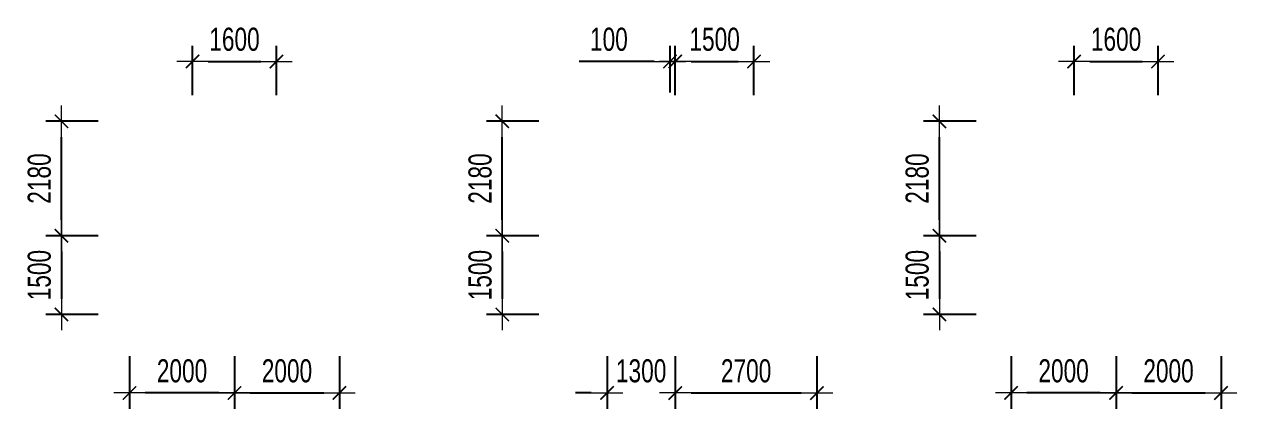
# Model space of a CAD drawing. Header units: millimetres. Extents: x -259680 to 389590, y -106473 to 139263.
# Drawn here: x 5194 to 28300, y 2104 to 9429 of the extents above; entities that cross this region are included whole.
import ezdxf

# ---------------------------------------------------------------- set-up
doc = ezdxf.new("R2010")
doc.units = ezdxf.units.MM
doc.layers.get('Defpoints').update_dxf_attribs({"color": 151, "lineweight": 9})
doc.layers.add('NDC_S_DIM', color=1, linetype='Continuous', lineweight=15)
doc.styles.add('NDC_DIM', font='', dxfattribs={"width": 0.75})
doc.styles.get('NDC_DIM').set_extended_font_data('Dotum')
doc.dimstyles.new('NDC_dim_200', dxfattribs={"dimscale": 200, "dimtxt": 2.2, "dimasz": 1.5, "dimexe": 1.5, "dimexo": 2.5, "dimgap": 1, "dimtad": 1, "dimdec": 0, "dimzin": 0, "dimdsep": 46, "dimtxsty": 'NDC_DIM', "dimblk": 'DIMMARK', "dimcen": 0.09, "dimdle": 1.2, "dimclrd": 1, "dimclre": 1, "dimclrt": 3, "dimadec": 0, "dimazin": 0, "dimtfac": 1, "dimtdec": 0, "dimtix": 1, "dimtofl": 0, "dimtmove": 0, "dimatfit": 3, "dimfxl": 6, "dimfxlon": 1, "dimtolj": 1, "dimtzin": 0, "dimarcsym": 0})

# ---------------------------------------------------------------- blocks, each defined once
blk = doc.blocks.new('DIMMARK')
at = {"layer": 'NDC_S_DIM', "color": 1}
blk.add_line((-1.5, 0), (1, 0), dxfattribs=at)
at = {"layer": 'NDC_S_DIM', "color": 2, "const_width": 0.1}
blk.add_lwpolyline([(-0.424, -0.424), (0.424, 0.424)], dxfattribs=at)
blk = doc.blocks.new('*D873')
at = {"layer": 'Defpoints', "color": 0, "ltscale": 100, "transparency": 16777216}
for p in [(9200, 3604), (11200, 3604), (11200, 2404)]:
    blk.add_point(p, dxfattribs=at)
at = {"layer": 'NDC_S_DIM', "color": 1, "lineweight": -2, "ltscale": 100, "transparency": 16777216}
for p, q in [((9200, 3104), (9200, 2104)), ((11200, 3104), (11200, 2104)), ((9500, 2404), (10900, 2404))]:
    blk.add_line(p, q, dxfattribs=at)
at = {"layer": 'NDC_S_DIM', "color": 1, "lineweight": -2, "ltscale": 100, "transparency": 16777216, "xscale": 300, "yscale": 300, "zscale": 300, "rotation": 180}
blk.add_blockref('DIMMARK', (9200, 2404), dxfattribs=at)
at = {"layer": 'NDC_S_DIM', "color": 1, "lineweight": -2, "ltscale": 100, "transparency": 16777216, "xscale": 300, "yscale": 300, "zscale": 300}
blk.add_blockref('DIMMARK', (11200, 2404), dxfattribs=at)
at = {"layer": 'NDC_S_DIM', "color": 3, "ltscale": 100, "transparency": 16777216, "insert": (10200, 2824), "char_height": 440, "attachment_point": 5, "style": 'NDC_DIM'}
blk.add_mtext('\\A1;2000', dxfattribs=at)
blk = doc.blocks.new('*D801')
at = {"layer": 'Defpoints', "color": 0, "ltscale": 100, "transparency": 16777216}
for p in [(7200, 3604), (9200, 3604), (7200, 2404)]:
    blk.add_point(p, dxfattribs=at)
at = {"layer": 'NDC_S_DIM', "color": 1, "lineweight": -2, "ltscale": 100, "transparency": 16777216}
for p, q in [((7200, 3104), (7200, 2104)), ((9200, 3104), (9200, 2104)), ((8900, 2404), (7500, 2404))]:
    blk.add_line(p, q, dxfattribs=at)
at = {"layer": 'NDC_S_DIM', "color": 1, "lineweight": -2, "ltscale": 100, "transparency": 16777216, "xscale": 300, "yscale": 300, "zscale": 300, "rotation": 180}
blk.add_blockref('DIMMARK', (7200, 2404), dxfattribs=at)
at = {"layer": 'NDC_S_DIM', "color": 1, "lineweight": -2, "ltscale": 100, "transparency": 16777216, "xscale": 300, "yscale": 300, "zscale": 300}
blk.add_blockref('DIMMARK', (9200, 2404), dxfattribs=at)
at = {"layer": 'NDC_S_DIM', "color": 3, "ltscale": 100, "transparency": 16777216, "insert": (8200, 2824), "char_height": 440, "attachment_point": 5, "style": 'NDC_DIM'}
blk.add_mtext('\\A1;2000', dxfattribs=at)
blk = doc.blocks.new('*D802')
at = {"layer": 'Defpoints', "color": 0, "ltscale": 100, "transparency": 16777216}
for p in [(7103, 5400), (5903, 3900), (7103, 3900)]:
    blk.add_point(p, dxfattribs=at)
at = {"layer": 'NDC_S_DIM', "color": 1, "lineweight": -2, "ltscale": 100, "transparency": 16777216}
for p, q in [((6603, 5400), (5603, 5400)), ((5903, 5100), (5903, 4200)), ((6603, 3900), (5603, 3900))]:
    blk.add_line(p, q, dxfattribs=at)
at = {"layer": 'NDC_S_DIM', "color": 1, "lineweight": -2, "ltscale": 100, "transparency": 16777216, "xscale": 300, "yscale": 300, "zscale": 300}
for p, rotation in [((5903, 5400), 90), ((5903, 3900), 270)]:
    blk.add_blockref('DIMMARK', p, dxfattribs=dict(at, rotation=rotation))
at = {"layer": 'NDC_S_DIM', "color": 3, "ltscale": 100, "transparency": 16777216, "insert": (5482, 4650), "char_height": 440, "attachment_point": 5, "rotation": 90, "style": 'NDC_DIM'}
blk.add_mtext('\\A1;1500', dxfattribs=at)
blk = doc.blocks.new('*D803')
at = {"layer": 'Defpoints', "color": 0, "ltscale": 100, "transparency": 16777216}
for p in [(5903, 7580), (7103, 7580), (7103, 5400)]:
    blk.add_point(p, dxfattribs=at)
at = {"layer": 'NDC_S_DIM', "color": 1, "lineweight": -2, "ltscale": 100, "transparency": 16777216}
for p, q in [((6603, 7580), (5603, 7580)), ((5903, 5700), (5903, 7280)), ((6603, 5400), (5603, 5400))]:
    blk.add_line(p, q, dxfattribs=at)
at = {"layer": 'NDC_S_DIM', "color": 1, "lineweight": -2, "ltscale": 100, "transparency": 16777216, "xscale": 300, "yscale": 300, "zscale": 300}
for p, rotation in [((5903, 7580), 90), ((5903, 5400), 270)]:
    blk.add_blockref('DIMMARK', p, dxfattribs=dict(at, rotation=rotation))
at = {"layer": 'NDC_S_DIM', "color": 3, "ltscale": 100, "transparency": 16777216, "insert": (5482, 6490), "char_height": 440, "attachment_point": 5, "rotation": 90, "style": 'NDC_DIM'}
blk.add_mtext('\\A1;2180', dxfattribs=at)
blk = doc.blocks.new('*D804')
at = {"layer": 'Defpoints', "color": 0, "ltscale": 100, "transparency": 16777216}
for p in [(10000, 8720), (8400, 7580), (10000, 7580)]:
    blk.add_point(p, dxfattribs=at)
at = {"layer": 'NDC_S_DIM', "color": 1, "lineweight": -2, "ltscale": 100, "transparency": 16777216}
for p, q in [((8400, 8080), (8400, 9020)), ((10000, 8080), (10000, 9020)), ((8700, 8720), (9700, 8720))]:
    blk.add_line(p, q, dxfattribs=at)
at = {"layer": 'NDC_S_DIM', "color": 1, "lineweight": -2, "ltscale": 100, "transparency": 16777216, "xscale": 300, "yscale": 300, "zscale": 300, "rotation": 180}
blk.add_blockref('DIMMARK', (8400, 8720), dxfattribs=at)
at = {"layer": 'NDC_S_DIM', "color": 1, "lineweight": -2, "ltscale": 100, "transparency": 16777216, "xscale": 300, "yscale": 300, "zscale": 300}
blk.add_blockref('DIMMARK', (10000, 8720), dxfattribs=at)
at = {"layer": 'NDC_S_DIM', "color": 3, "ltscale": 100, "transparency": 16777216, "insert": (9200, 9141), "char_height": 440, "attachment_point": 5, "style": 'NDC_DIM'}
blk.add_mtext('\\A1;1600', dxfattribs=at)
blk = doc.blocks.new('*D805')
at = {"layer": 'Defpoints', "color": 0, "ltscale": 100, "transparency": 16777216}
for p in [(17600, 3604), (20300, 3604), (20300, 2404)]:
    blk.add_point(p, dxfattribs=at)
at = {"layer": 'NDC_S_DIM', "color": 1, "lineweight": -2, "ltscale": 100, "transparency": 16777216}
for p, q in [((17600, 3104), (17600, 2104)), ((20300, 3104), (20300, 2104)), ((17900, 2404), (20000, 2404))]:
    blk.add_line(p, q, dxfattribs=at)
at = {"layer": 'NDC_S_DIM', "color": 1, "lineweight": -2, "ltscale": 100, "transparency": 16777216, "xscale": 300, "yscale": 300, "zscale": 300, "rotation": 180}
blk.add_blockref('DIMMARK', (17600, 2404), dxfattribs=at)
at = {"layer": 'NDC_S_DIM', "color": 1, "lineweight": -2, "ltscale": 100, "transparency": 16777216, "xscale": 300, "yscale": 300, "zscale": 300}
blk.add_blockref('DIMMARK', (20300, 2404), dxfattribs=at)
at = {"layer": 'NDC_S_DIM', "color": 3, "ltscale": 100, "transparency": 16777216, "insert": (18950, 2824), "char_height": 440, "attachment_point": 5, "style": 'NDC_DIM'}
blk.add_mtext('\\A1;2700', dxfattribs=at)
blk = doc.blocks.new('*D806')
at = {"layer": 'Defpoints', "color": 0, "ltscale": 100, "transparency": 16777216}
for p in [(16300, 3604), (17600, 3604), (16300, 2404)]:
    blk.add_point(p, dxfattribs=at)
at = {"layer": 'NDC_S_DIM', "color": 1, "lineweight": -2, "ltscale": 100, "transparency": 16777216}
for p, q in [((16300, 3104), (16300, 2104)), ((17600, 3104), (17600, 2104)), ((16000, 2404), (15700, 2404)), ((17900, 2404), (18200, 2404))]:
    blk.add_line(p, q, dxfattribs=at)
at = {"layer": 'NDC_S_DIM', "color": 1, "lineweight": -2, "ltscale": 100, "transparency": 16777216, "xscale": 300, "yscale": 300, "zscale": 300}
blk.add_blockref('DIMMARK', (16300, 2404), dxfattribs=at)
at = {"layer": 'NDC_S_DIM', "color": 1, "lineweight": -2, "ltscale": 100, "transparency": 16777216, "xscale": 300, "yscale": 300, "zscale": 300, "rotation": 180}
blk.add_blockref('DIMMARK', (17600, 2404), dxfattribs=at)
at = {"layer": 'NDC_S_DIM', "color": 3, "ltscale": 100, "transparency": 16777216, "insert": (16950, 2824), "char_height": 440, "attachment_point": 5, "style": 'NDC_DIM'}
blk.add_mtext('\\A1;1300', dxfattribs=at)
blk = doc.blocks.new('*D807')
at = {"layer": 'Defpoints', "color": 0, "ltscale": 100, "transparency": 16777216}
for p in [(15503, 5400), (14303, 3900), (15503, 3900)]:
    blk.add_point(p, dxfattribs=at)
at = {"layer": 'NDC_S_DIM', "color": 1, "lineweight": -2, "ltscale": 100, "transparency": 16777216}
for p, q in [((15003, 5400), (14003, 5400)), ((14303, 5100), (14303, 4200)), ((15003, 3900), (14003, 3900))]:
    blk.add_line(p, q, dxfattribs=at)
at = {"layer": 'NDC_S_DIM', "color": 1, "lineweight": -2, "ltscale": 100, "transparency": 16777216, "xscale": 300, "yscale": 300, "zscale": 300}
for p, rotation in [((14303, 5400), 90), ((14303, 3900), 270)]:
    blk.add_blockref('DIMMARK', p, dxfattribs=dict(at, rotation=rotation))
at = {"layer": 'NDC_S_DIM', "color": 3, "ltscale": 100, "transparency": 16777216, "insert": (13882, 4650), "char_height": 440, "attachment_point": 5, "rotation": 90, "style": 'NDC_DIM'}
blk.add_mtext('\\A1;1500', dxfattribs=at)
blk = doc.blocks.new('*D808')
at = {"layer": 'Defpoints', "color": 0, "ltscale": 100, "transparency": 16777216}
for p in [(14303, 7580), (15503, 7580), (15503, 5400)]:
    blk.add_point(p, dxfattribs=at)
at = {"layer": 'NDC_S_DIM', "color": 1, "lineweight": -2, "ltscale": 100, "transparency": 16777216}
for p, q in [((15003, 7580), (14003, 7580)), ((14303, 5700), (14303, 7280)), ((15003, 5400), (14003, 5400))]:
    blk.add_line(p, q, dxfattribs=at)
at = {"layer": 'NDC_S_DIM', "color": 1, "lineweight": -2, "ltscale": 100, "transparency": 16777216, "xscale": 300, "yscale": 300, "zscale": 300}
for p, rotation in [((14303, 7580), 90), ((14303, 5400), 270)]:
    blk.add_blockref('DIMMARK', p, dxfattribs=dict(at, rotation=rotation))
at = {"layer": 'NDC_S_DIM', "color": 3, "ltscale": 100, "transparency": 16777216, "insert": (13882, 6490), "char_height": 440, "attachment_point": 5, "rotation": 90, "style": 'NDC_DIM'}
blk.add_mtext('\\A1;2180', dxfattribs=at)
blk = doc.blocks.new('*D809')
at = {"layer": 'Defpoints', "color": 0, "ltscale": 100, "transparency": 16777216}
for p in [(19100, 8720), (17600, 7580), (19100, 7580)]:
    blk.add_point(p, dxfattribs=at)
at = {"layer": 'NDC_S_DIM', "color": 1, "lineweight": -2, "ltscale": 100, "transparency": 16777216}
for p, q in [((17600, 8080), (17600, 9020)), ((19100, 8080), (19100, 9020)), ((17900, 8720), (18800, 8720))]:
    blk.add_line(p, q, dxfattribs=at)
at = {"layer": 'NDC_S_DIM', "color": 1, "lineweight": -2, "ltscale": 100, "transparency": 16777216, "xscale": 300, "yscale": 300, "zscale": 300, "rotation": 180}
blk.add_blockref('DIMMARK', (17600, 8720), dxfattribs=at)
at = {"layer": 'NDC_S_DIM', "color": 1, "lineweight": -2, "ltscale": 100, "transparency": 16777216, "xscale": 300, "yscale": 300, "zscale": 300}
blk.add_blockref('DIMMARK', (19100, 8720), dxfattribs=at)
at = {"layer": 'NDC_S_DIM', "color": 3, "ltscale": 100, "transparency": 16777216, "insert": (18350, 9141), "char_height": 440, "attachment_point": 5, "style": 'NDC_DIM'}
blk.add_mtext('\\A1;1500', dxfattribs=at)
blk = doc.blocks.new('*D811')
at = {"layer": 'Defpoints', "color": 0, "ltscale": 100, "transparency": 16777216}
for p in [(26000, 3604), (28000, 3604), (28000, 2404)]:
    blk.add_point(p, dxfattribs=at)
at = {"layer": 'NDC_S_DIM', "color": 1, "lineweight": -2, "ltscale": 100, "transparency": 16777216}
for p, q in [((26000, 3104), (26000, 2104)), ((28000, 3104), (28000, 2104)), ((26300, 2404), (27700, 2404))]:
    blk.add_line(p, q, dxfattribs=at)
at = {"layer": 'NDC_S_DIM', "color": 1, "lineweight": -2, "ltscale": 100, "transparency": 16777216, "xscale": 300, "yscale": 300, "zscale": 300, "rotation": 180}
blk.add_blockref('DIMMARK', (26000, 2404), dxfattribs=at)
at = {"layer": 'NDC_S_DIM', "color": 1, "lineweight": -2, "ltscale": 100, "transparency": 16777216, "xscale": 300, "yscale": 300, "zscale": 300}
blk.add_blockref('DIMMARK', (28000, 2404), dxfattribs=at)
at = {"layer": 'NDC_S_DIM', "color": 3, "ltscale": 100, "transparency": 16777216, "insert": (27000, 2824), "char_height": 440, "attachment_point": 5, "style": 'NDC_DIM'}
blk.add_mtext('\\A1;2000', dxfattribs=at)
blk = doc.blocks.new('*D812')
at = {"layer": 'Defpoints', "color": 0, "ltscale": 100, "transparency": 16777216}
for p in [(24000, 3604), (26000, 3604), (24000, 2404)]:
    blk.add_point(p, dxfattribs=at)
at = {"layer": 'NDC_S_DIM', "color": 1, "lineweight": -2, "ltscale": 100, "transparency": 16777216}
for p, q in [((24000, 3104), (24000, 2104)), ((26000, 3104), (26000, 2104)), ((25700, 2404), (24300, 2404))]:
    blk.add_line(p, q, dxfattribs=at)
at = {"layer": 'NDC_S_DIM', "color": 1, "lineweight": -2, "ltscale": 100, "transparency": 16777216, "xscale": 300, "yscale": 300, "zscale": 300, "rotation": 180}
blk.add_blockref('DIMMARK', (24000, 2404), dxfattribs=at)
at = {"layer": 'NDC_S_DIM', "color": 1, "lineweight": -2, "ltscale": 100, "transparency": 16777216, "xscale": 300, "yscale": 300, "zscale": 300}
blk.add_blockref('DIMMARK', (26000, 2404), dxfattribs=at)
at = {"layer": 'NDC_S_DIM', "color": 3, "ltscale": 100, "transparency": 16777216, "insert": (25000, 2824), "char_height": 440, "attachment_point": 5, "style": 'NDC_DIM'}
blk.add_mtext('\\A1;2000', dxfattribs=at)
blk = doc.blocks.new('*D813')
at = {"layer": 'Defpoints', "color": 0, "ltscale": 100, "transparency": 16777216}
for p in [(23833, 5400), (22633, 3900), (23833, 3900)]:
    blk.add_point(p, dxfattribs=at)
at = {"layer": 'NDC_S_DIM', "color": 1, "lineweight": -2, "ltscale": 100, "transparency": 16777216}
for p, q in [((23333, 5400), (22333, 5400)), ((22633, 5100), (22633, 4200)), ((23333, 3900), (22333, 3900))]:
    blk.add_line(p, q, dxfattribs=at)
at = {"layer": 'NDC_S_DIM', "color": 1, "lineweight": -2, "ltscale": 100, "transparency": 16777216, "xscale": 300, "yscale": 300, "zscale": 300}
for p, rotation in [((22633, 5400), 90), ((22633, 3900), 270)]:
    blk.add_blockref('DIMMARK', p, dxfattribs=dict(at, rotation=rotation))
at = {"layer": 'NDC_S_DIM', "color": 3, "ltscale": 100, "transparency": 16777216, "insert": (22212, 4650), "char_height": 440, "attachment_point": 5, "rotation": 90, "style": 'NDC_DIM'}
blk.add_mtext('\\A1;1500', dxfattribs=at)
blk = doc.blocks.new('*D814')
at = {"layer": 'Defpoints', "color": 0, "ltscale": 100, "transparency": 16777216}
for p in [(22633, 7580), (23833, 7580), (23833, 5400)]:
    blk.add_point(p, dxfattribs=at)
at = {"layer": 'NDC_S_DIM', "color": 1, "lineweight": -2, "ltscale": 100, "transparency": 16777216}
for p, q in [((23333, 7580), (22333, 7580)), ((22633, 5700), (22633, 7280)), ((23333, 5400), (22333, 5400))]:
    blk.add_line(p, q, dxfattribs=at)
at = {"layer": 'NDC_S_DIM', "color": 1, "lineweight": -2, "ltscale": 100, "transparency": 16777216, "xscale": 300, "yscale": 300, "zscale": 300}
for p, rotation in [((22633, 7580), 90), ((22633, 5400), 270)]:
    blk.add_blockref('DIMMARK', p, dxfattribs=dict(at, rotation=rotation))
at = {"layer": 'NDC_S_DIM', "color": 3, "ltscale": 100, "transparency": 16777216, "insert": (22212, 6490), "char_height": 440, "attachment_point": 5, "rotation": 90, "style": 'NDC_DIM'}
blk.add_mtext('\\A1;2180', dxfattribs=at)
blk = doc.blocks.new('*D815')
at = {"layer": 'Defpoints', "color": 0, "ltscale": 100, "transparency": 16777216}
for p in [(26800, 8720), (25200, 7580), (26800, 7580)]:
    blk.add_point(p, dxfattribs=at)
at = {"layer": 'NDC_S_DIM', "color": 1, "lineweight": -2, "ltscale": 100, "transparency": 16777216}
for p, q in [((25200, 8080), (25200, 9020)), ((26800, 8080), (26800, 9020)), ((25500, 8720), (26500, 8720))]:
    blk.add_line(p, q, dxfattribs=at)
at = {"layer": 'NDC_S_DIM', "color": 1, "lineweight": -2, "ltscale": 100, "transparency": 16777216, "xscale": 300, "yscale": 300, "zscale": 300, "rotation": 180}
blk.add_blockref('DIMMARK', (25200, 8720), dxfattribs=at)
at = {"layer": 'NDC_S_DIM', "color": 1, "lineweight": -2, "ltscale": 100, "transparency": 16777216, "xscale": 300, "yscale": 300, "zscale": 300}
blk.add_blockref('DIMMARK', (26800, 8720), dxfattribs=at)
at = {"layer": 'NDC_S_DIM', "color": 3, "ltscale": 100, "transparency": 16777216, "insert": (26000, 9141), "char_height": 440, "attachment_point": 5, "style": 'NDC_DIM'}
blk.add_mtext('\\A1;1600', dxfattribs=at)
blk = doc.blocks.new('*D1042')
at = {"layer": 'Defpoints', "color": 0, "ltscale": 100, "transparency": 16777216}
for p in [(17500, 8720), (17500, 7630), (17600, 7630)]:
    blk.add_point(p, dxfattribs=at)
at = {"layer": 'NDC_S_DIM', "color": 1, "lineweight": -2, "ltscale": 100, "transparency": 16777216}
for p, q in [((17500, 8130), (17500, 9020)), ((17600, 8130), (17600, 9020)), ((17200, 8720), (15769, 8720)), ((17900, 8720), (18200, 8720))]:
    blk.add_line(p, q, dxfattribs=at)
at = {"layer": 'NDC_S_DIM', "color": 1, "lineweight": -2, "ltscale": 100, "transparency": 16777216, "xscale": 300, "yscale": 300, "zscale": 300}
blk.add_blockref('DIMMARK', (17500, 8720), dxfattribs=at)
at = {"layer": 'NDC_S_DIM', "color": 1, "lineweight": -2, "ltscale": 100, "transparency": 16777216, "xscale": 300, "yscale": 300, "zscale": 300, "rotation": 180}
blk.add_blockref('DIMMARK', (17600, 8720), dxfattribs=at)
at = {"layer": 'NDC_S_DIM', "color": 3, "ltscale": 100, "transparency": 16777216, "insert": (16335, 9141), "char_height": 440, "attachment_point": 5, "style": 'NDC_DIM'}
blk.add_mtext('\\A1;100', dxfattribs=at)

msp = doc.modelspace()

# ---------------------------------------------------------------- dimensions: what is measured, and where the dimension line sits
at = {"layer": 'NDC_S_DIM', "ltscale": 100}
for base, p1, p2, picture, middle in [((10000, 8720.3), (8400, 7579.6), (10000, 7579.6), '*D804', (9200, 9140.6)), ((19100, 8720.3), (17600, 7579.6), (19100, 7579.6), '*D809', (18350, 9140.6)), ((26800, 8720.3), (25200, 7579.6), (26800, 7579.6), '*D815', (26000, 9140.6)), ((11200, 2404), (9200, 3604), (11200, 3604), '*D873', (10200, 2824.3)), ((20300, 2404), (17600, 3604), (20300, 3604), '*D805', (18950, 2824.3)), ((28000, 2404), (26000, 3604), (28000, 3604), '*D811', (27000, 2824.3))]:
    dim = msp.add_linear_dim(base=base, p1=p1, p2=p2, dimstyle='NDC_dim_200', dxfattribs=at)
    dim.commit()
    dim.dimension.update_dxf_attribs({"geometry": picture, "text_midpoint": middle})
dim = msp.add_linear_dim(base=(17500, 8720.3), p1=(17600, 7629.6), p2=(17500, 7629.6), dimstyle='NDC_dim_200', dxfattribs=at)
dim.commit()
dim.dimension.update_dxf_attribs({"geometry": '*D1042', "text_midpoint": (16334.6, 8720.3), "dimtype": 160})
for base, p1, p2, angle, picture, middle in [((5902.6, 7579.6), (7102.6, 5400), (7102.6, 7579.6), 90, '*D803', (5482.3, 6489.8)), ((14302.6, 7579.6), (15502.6, 5400), (15502.6, 7579.6), 90, '*D808', (13882.3, 6489.8)), ((22632.6, 7579.6), (23832.6, 5400), (23832.6, 7579.6), 90, '*D814', (22212.3, 6489.8)), ((5902.6, 3900.2), (7102.6, 5400), (7102.6, 3900.2), 270, '*D802', (5482.3, 4650.1)), ((14302.6, 3900.2), (15502.6, 5400), (15502.6, 3900.2), 270, '*D807', (13882.3, 4650.1)), ((22632.6, 3900.2), (23832.6, 5400), (23832.6, 3900.2), 270, '*D813', (22212.3, 4650.1)), ((7200, 2404), (9200, 3604), (7200, 3604), 180, '*D801', (8200, 2824.3)), ((16300, 2404), (17600, 3604), (16300, 3604), 180, '*D806', (16950, 2824.3)), ((24000, 2404), (26000, 3604), (24000, 3604), 180, '*D812', (25000, 2824.3))]:
    dim = msp.add_linear_dim(base=base, p1=p1, p2=p2, angle=angle, dimstyle='NDC_dim_200', dxfattribs=at)
    dim.commit()
    dim.dimension.update_dxf_attribs({"geometry": picture, "text_midpoint": middle})

doc.saveas('drawing.dxf')
